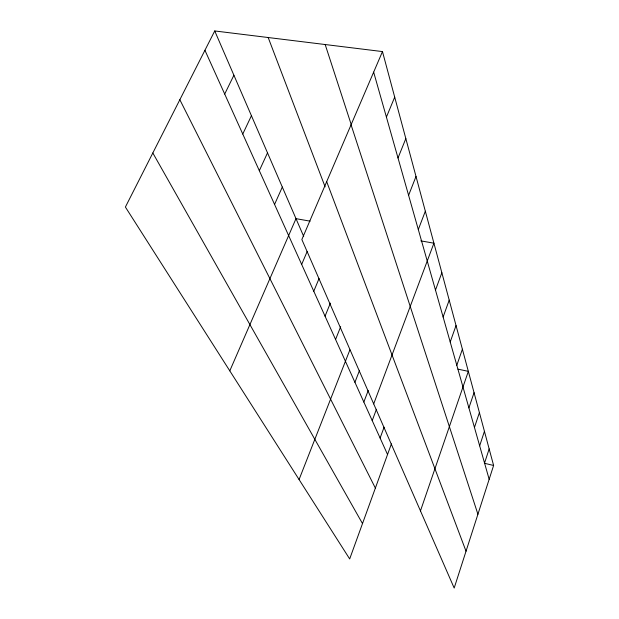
<?xml version="1.0" encoding="UTF-8"?>
<svg xmlns="http://www.w3.org/2000/svg" width="619" height="619" viewBox="0 0 619 619"><rect width="100%" height="100%" fill="white"/><g stroke="black" fill="none" stroke-linecap="round" stroke-linejoin="round"><path stroke-width="0.93" d="M382.472 51.578L493.606 465.473L454.184 588.05L301.855 239.53L382.472 51.578L214.731 30.95L125.394 207.048L349.681 558.942L391.401 443.869M484.553 463.066L489.157 448.907M479.663 445.819L484.429 431.319M474.456 427.466L479.408 412.61M468.9 407.898L474.053 392.663M420.463 510.907L468.335 371.354L457.975 369.141M456.807 365.264L462.393 349.232M450.206 341.998L456.033 325.54M443.119 317.005L449.208 300.114M380.105 438.043L384.105 427.164M435.482 290.087L441.858 272.739M372.22 420.587L376.437 409.283M373.698 403.898L433.919 243.197L420.819 240.861M363.84 402.048L368.228 390.473M418.312 229.541L425.338 211.203M354.927 382.318L359.554 370.301M408.602 195.318L416.007 176.461M299.078 479.547L349.905 349.843M335.575 339.475L340.667 326.724M398.009 157.984L405.832 138.586M325.052 316.185L330.368 303.109M313.779 291.232L319.056 278.527M386.411 117.099L394.705 97.129M301.67 264.429L307.202 251.407M229.796 370.843L295.998 218.654L310.127 221.169M274.565 204.425L282.318 187.054M259.322 170.689L267.509 152.854M242.764 134.029L251.43 115.714M224.697 94.049L233.905 75.232M484.391 463.26L493.606 465.473M152.823 152.978L362.502 523.589M179.843 99.729L375.369 488.089M204.928 50.278L387.54 454.508M214.731 30.95L303.681 236.396M268.182 37.519L325.122 186.861M326.677 181.653L466.03 551.204M325.176 44.529L351.174 124.396M351.066 124.798L477.914 514.242M373.659 72.129L489.157 479.299"/></g></svg>
